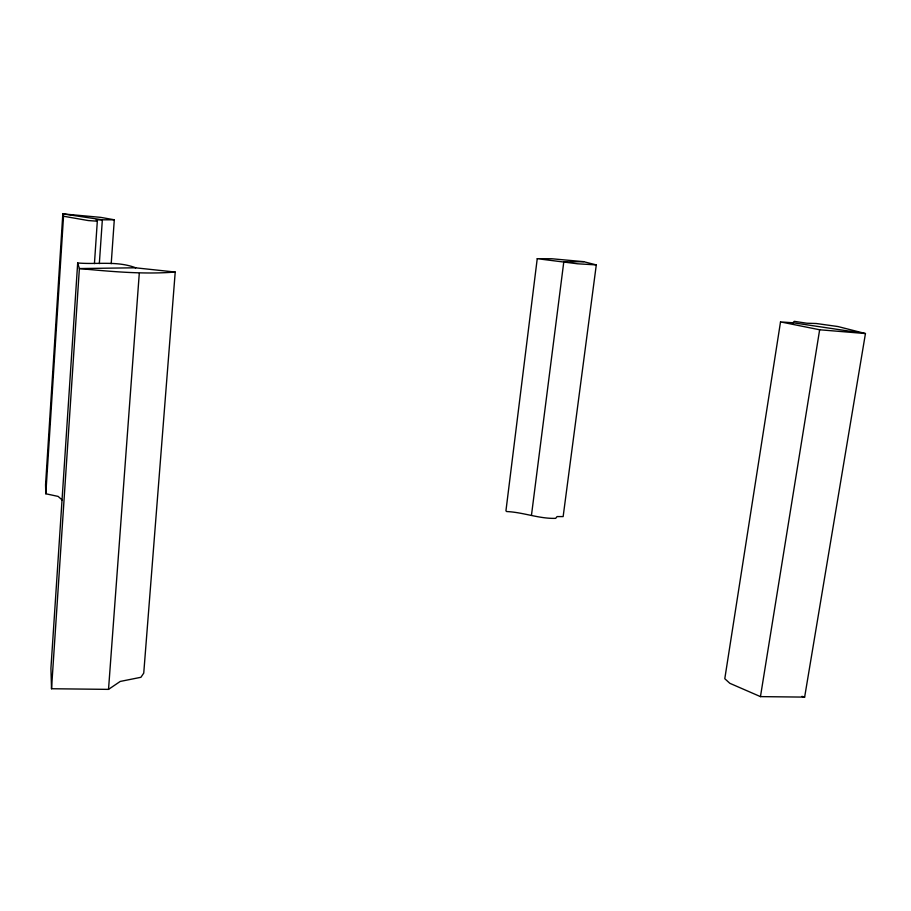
<?xml version="1.0" encoding="UTF-8"?>
<svg xmlns="http://www.w3.org/2000/svg" width="911" height="911" viewBox="0 0 911 911"><rect width="100%" height="100%" fill="white"/><g stroke="black" fill="none" stroke-linecap="round" stroke-linejoin="round"><path stroke-width="1.37" d="M62.278 500.093L58.11 496.404L45.812 493.773L63.531 216.237L62.825 213.891L100.665 217.365L114.296 219.779L111.21 263.678M77.686 262.972L79.382 268.563L135.705 267.788C116.927 260.626 97.113 264.68 77.686 262.972L50.925 668.287L51.528 688.739L108.523 689.376L120.229 681.439L140.932 677.294L143.744 673.115L175.219 272.047L135.363 267.8M51.528 688.739L79.382 268.563C111.244 271.558 143.482 274.553 175.219 272.047M94.437 263.609L97.318 221.202L96.133 219.847L114.296 219.779M99.333 263.609L102.351 219.79L62.825 213.891L45.55 484.857L45.812 493.773M108.523 689.376L139.269 273.516M537.239 258.69L505.935 510.877L506.71 511.549C523.256 512.244 539.21 518.917 555.687 518.348L557.065 516.583L563.146 516.583L596.295 264.907L583.598 261.662L551.759 258.747L537.239 258.69L577.62 263.791L596.295 264.907M531.477 515.193L563.784 261.935L583.598 261.662M780.522 321.902L724.792 678.718L729.836 683.307L760.457 696.619L804.641 697.109L865.45 333.551L837.949 326.537L816.256 323.507L806.873 323.234L794.255 321.332L792.946 322.745L865.45 333.551L819.649 329.771L780.522 321.902L793.401 322.813M760.457 696.619L819.649 329.771M97.318 221.202L88.219 220.553L63.531 216.237M801.931 696.346L804.641 697.109"/></g></svg>
